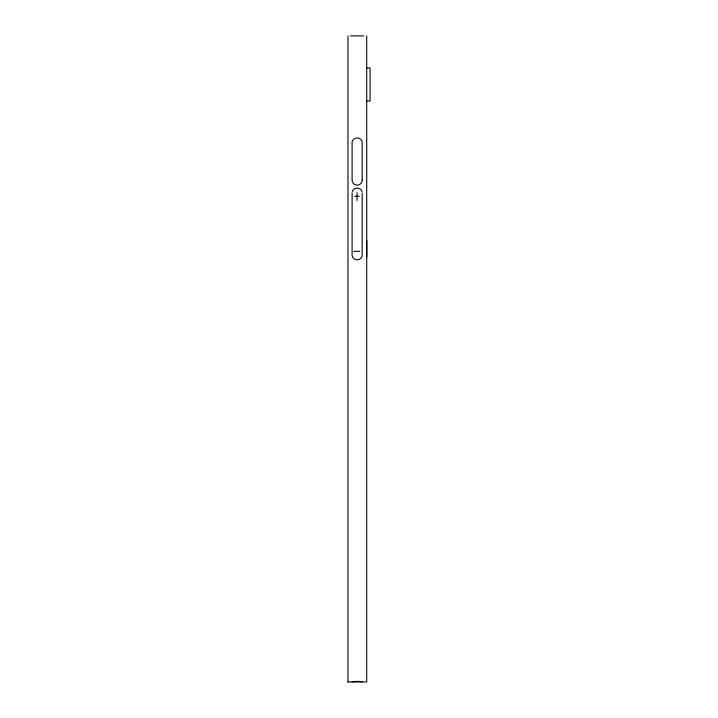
<?xml version="1.0" encoding="UTF-8"?>
<svg xmlns="http://www.w3.org/2000/svg" width="718" height="718" viewBox="0 0 718 718"><rect width="100%" height="100%" fill="white"/><g stroke="black" fill="none" stroke-linecap="round" stroke-linejoin="round"><path stroke-width="1.08" d="M352.278 191.76C353.346 186.922 360.948 186.922 362.016 191.76M350.537 35.9L363.703 35.9M366.71 67.941L370.084 67.941L370.084 101.032L366.71 101.032M354.755 196.274L359.314 196.274M353.786 251.318L359.862 251.318M354.871 681.472L359.368 681.472M347.97 681.956L366.71 681.956L366.71 35.9M366.79 240.871L366.79 256.981M362.186 193.061L362.186 255.644A5.116 5.116 0 0 1 352.107 255.644L352.107 193.061M357.043 192.657L357.043 200.421M347.97 35.9L347.97 682.1M352.134 681.956A4.981 0.547 0 0 1 354.629 681.481L359.61 681.481A4.981 0.547 0 0 1 362.096 681.956M362.186 180.101L362.186 141.572A5.277 5.277 0 0 0 352.107 141.572L352.107 180.101A5.035 5.035 0 0 0 357.142 185.145A5.035 5.035 0 0 0 362.186 180.101"/></g></svg>
